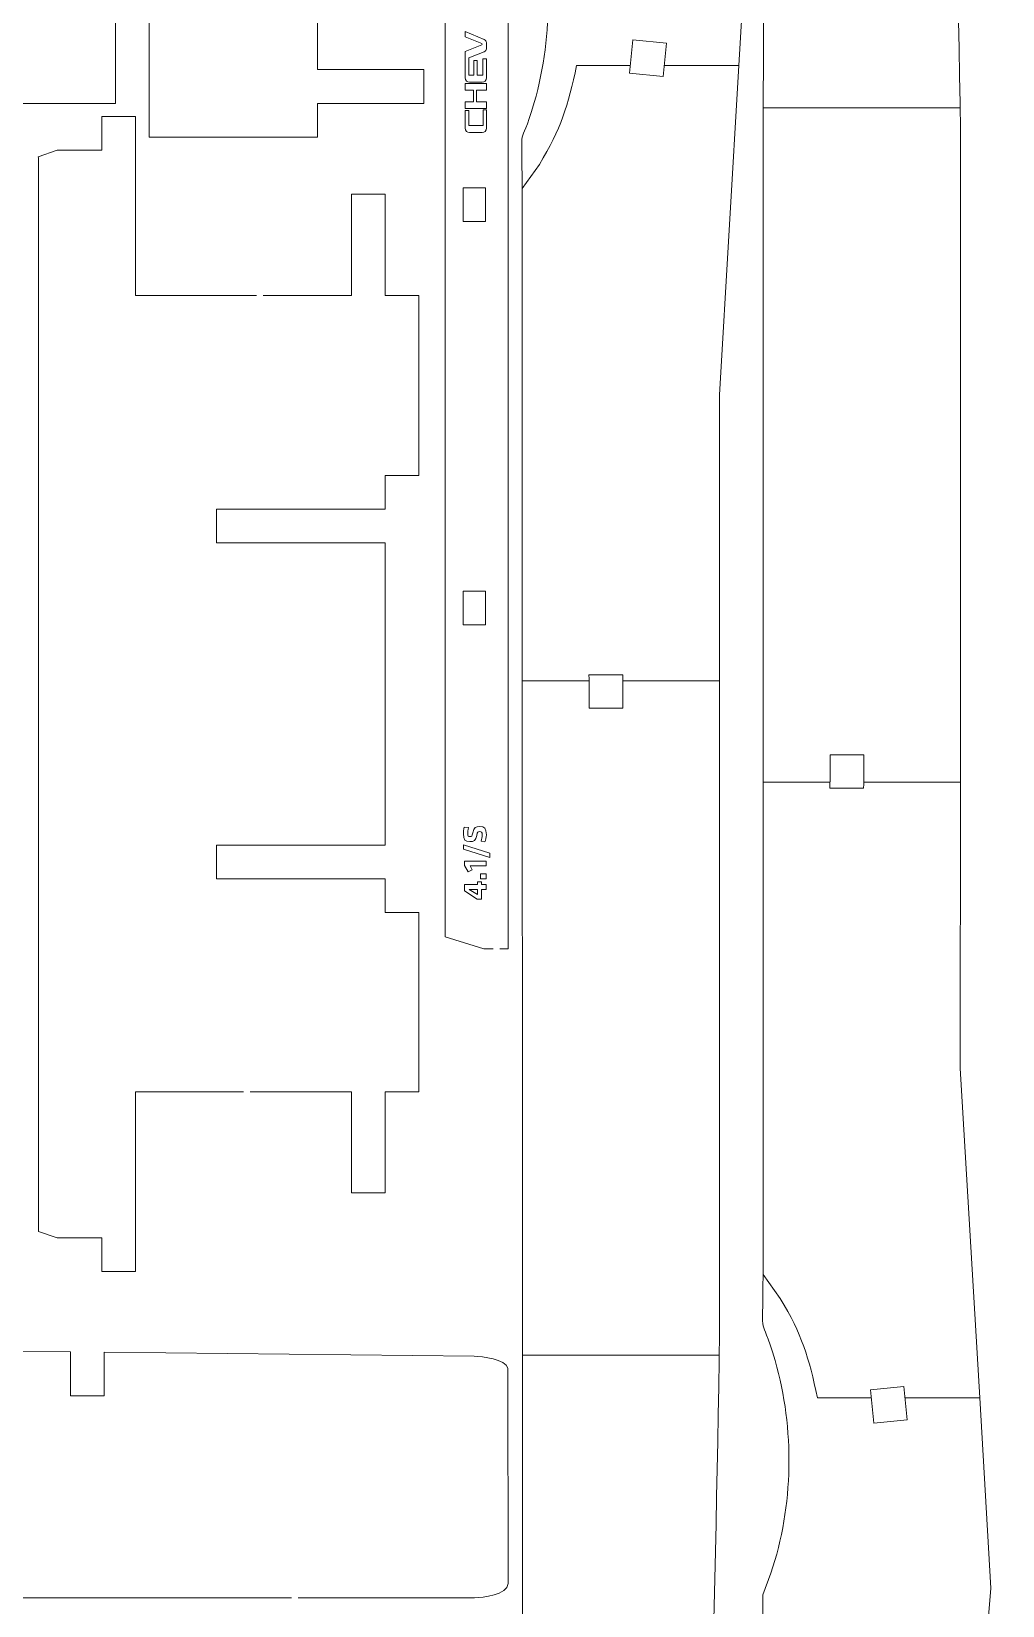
# Model space of a CAD drawing. Header units: centimetres. Extents: x -33.3 to 33.3, y -15.3 to 15.3.
# Drawn here: x 3.66 to 11.01, y -3.05 to 8.86 of the extents above; entities that cross this region are included whole.
import ezdxf

# ---------------------------------------------------------------- set-up
doc = ezdxf.new("R2010")
doc.units = ezdxf.units.CM
doc.header["$MEASUREMENT"] = 0
doc.layers.add('Layer 1', color=7, linetype='Continuous')

msp = doc.modelspace()

# ---------------------------------------------------------------- linework, layer by layer
at = {"layer": 'Layer 1', "color": 250, "lineweight": 20}
msp.add_open_spline([(-11.10211, -15.35), (-11.10211, -15.35), (11.0979, -15.35), (11.0979, -15.35), (11.0979, -15.35), (11.0979, -15.35), (11.0979, 15.35), (11.0979, 15.35), (11.0979, 15.35), (11.0979, 15.35), (-11.10211, 15.35), (-11.10211, 15.35), (-11.10211, 15.35), (-11.10211, 15.35), (-11.10211, -15.35), (-11.10211, -15.35), (-11.10211, -15.35), (-11.10211, -15.35), (-11.10211, -15.35), (-11.10211, -15.35)], degree=3, knots=[0, 0, 0, 0, 0.16666667, 0.16666667, 0.16666667, 0.16666667, 0.33333333, 0.33333333, 0.33333333, 0.33333333, 0.5, 0.5, 0.5, 0.5, 0.66666667, 0.66666667, 0.66666667, 0.66666667, 1, 1, 1, 1], dxfattribs=at)
at = {"layer": 'Layer 1', "lineweight": 9}
for points, knots in [([(8.08741, 14.57126), (8.26061, 14.57126), (8.41988, 14.57126), (8.41988, 14.57126), (8.41988, 14.57126), (8.41988, 14.57126), (8.41988, 14.91395), (8.41988, 14.91395), (8.41988, 14.91395), (8.41988, 14.91395), (8.45491, 14.91395), (8.45491, 14.91395), (8.45491, 14.91395), (8.45491, 14.91395), (8.70732, 14.81442), (8.70732, 14.81442), (8.70732, 14.81442), (8.70732, 14.81442), (9.10001, 10.0436), (9.10001, 10.0436), (9.10001, 10.0436), (9.10001, 10.0436), (9.01618, 8.60282), (9.01618, 8.60282), (9.01618, 8.60282), (9.01618, 8.60282), (8.86844, 6.11025), (8.86844, 6.11025), (8.86844, 6.11025), (8.86844, 6.11025), (8.87005, 3.94449), (8.87005, 3.94449), (8.87005, 3.94449), (8.87005, 3.94449), (8.87007, -0.98483), (8.87007, -0.98483), (8.87007, -0.98483), (8.83678, -3.19233), (8.76305, -5.41102), (8.70965, -7.62012), (8.70965, -7.62012), (8.70965, -7.62012), (8.53637, -7.79006), (8.53637, -7.79006), (8.53637, -7.79006), (8.53637, -7.79006), (8.53637, -7.29039), (8.53637, -7.29039), (8.53637, -7.29039), (8.53637, -7.29039), (8.3303, -7.29039), (8.104, -7.29039)], [0, 0, 0, 0, 0.07142857, 0.07142857, 0.07142857, 0.07142857, 0.14285714, 0.14285714, 0.14285714, 0.14285714, 0.21428571, 0.21428571, 0.21428571, 0.21428571, 0.28571429, 0.28571429, 0.28571429, 0.28571429, 0.35714286, 0.35714286, 0.35714286, 0.35714286, 0.42857143, 0.42857143, 0.42857143, 0.42857143, 0.5, 0.5, 0.5, 0.5, 0.57142857, 0.57142857, 0.57142857, 0.57142857, 0.64285714, 0.64285714, 0.64285714, 0.64285714, 0.71428571, 0.71428571, 0.71428571, 0.71428571, 0.78571429, 0.78571429, 0.78571429, 0.78571429, 0.85714286, 0.85714286, 0.85714286, 0.85714286, 1, 1, 1, 1]), ([(9.84402, 14.41429), (9.59315, 14.41429), (9.34475, 14.41429), (9.34475, 14.41429), (9.34475, 14.41429), (9.34475, 14.41429), (9.34475, 14.91396), (9.34475, 14.91396), (9.34475, 14.91396), (9.34475, 14.91396), (9.20197, 14.91396), (9.20197, 14.91396), (9.20197, 14.91396), (9.20197, 14.91396), (9.20197, 12.8867), (9.20197, 12.8867), (9.20197, 12.8867), (9.21096, 12.86002), (9.59433, 12.47725), (9.67333, 11.81103), (9.67333, 11.81103), (9.70992, 11.50245), (9.66987, 11.16462), (9.56215, 10.87313), (9.56215, 10.87313), (9.516, 10.74823), (9.42, 10.56021), (9.34593, 10.44957), (9.34593, 10.44957), (9.34593, 10.44957), (9.20197, 10.25982), (9.20197, 10.25982), (9.20197, 10.25982), (9.19883, 6.65819), (9.20019, 3.0563), (9.1985, -0.54617), (9.1985, -0.54617), (9.19595, -1.11787), (9.173, -0.79431), (9.28971, -1.19825), (9.28971, -1.19825), (9.43871, -1.7139), (9.43052, -2.29864), (9.25734, -2.80695), (9.25734, -2.80695), (9.25734, -2.80695), (9.19679, -2.97033), (9.19679, -2.97033), (9.19679, -2.97033), (9.19679, -2.97033), (9.19679, -7.76151), (9.19679, -7.76151), (9.19679, -7.76151), (9.19679, -7.76151), (9.47694, -7.76151), (9.47694, -7.76151), (9.47694, -7.76151), (9.47694, -7.76151), (9.47694, -7.44735), (9.47694, -7.44735), (9.47694, -7.44735), (9.47694, -7.44735), (9.65796, -7.44735), (9.84389, -7.44735)], [0, 0, 0, 0, 0.05882353, 0.05882353, 0.05882353, 0.05882353, 0.11764706, 0.11764706, 0.11764706, 0.11764706, 0.17647059, 0.17647059, 0.17647059, 0.17647059, 0.23529412, 0.23529412, 0.23529412, 0.23529412, 0.29411765, 0.29411765, 0.29411765, 0.29411765, 0.35294118, 0.35294118, 0.35294118, 0.35294118, 0.41176471, 0.41176471, 0.41176471, 0.41176471, 0.47058824, 0.47058824, 0.47058824, 0.47058824, 0.52941176, 0.52941176, 0.52941176, 0.52941176, 0.58823529, 0.58823529, 0.58823529, 0.58823529, 0.64705882, 0.64705882, 0.64705882, 0.64705882, 0.70588235, 0.70588235, 0.70588235, 0.70588235, 0.76470588, 0.76470588, 0.76470588, 0.76470588, 0.82352941, 0.82352941, 0.82352941, 0.82352941, 0.88235294, 0.88235294, 0.88235294, 0.88235294, 1, 1, 1, 1]), ([(9.89388, -7.44735), (10.07298, -7.44735), (10.2419, -7.44735), (10.2419, -7.44735), (10.2419, -7.44735), (10.2419, -7.44735), (10.2419, -7.79004), (10.2419, -7.79004), (10.2419, -7.79004), (10.2419, -7.79004), (10.27691, -7.79004), (10.27691, -7.79004), (10.27691, -7.79004), (10.27691, -7.79004), (10.52933, -7.69051), (10.52933, -7.69051), (10.52933, -7.69051), (10.52933, -7.69051), (10.92202, -2.91969), (10.92202, -2.91969), (10.92202, -2.91969), (10.92202, -2.91969), (10.83819, -1.47893), (10.83819, -1.47893), (10.83819, -1.47893), (10.83819, -1.47893), (10.69044, 1.01365), (10.69044, 1.01365), (10.69044, 1.01365), (10.69044, 1.01365), (10.69207, 3.17943), (10.69207, 3.17943), (10.69207, 3.17943), (10.69207, 3.17943), (10.69208, 8.10874), (10.69208, 8.10874), (10.69208, 8.10874), (10.6588, 10.31622), (10.58505, 12.53493), (10.53166, 14.74402), (10.53166, 14.74402), (10.53166, 14.74402), (10.35836, 14.91396), (10.35836, 14.91396), (10.35836, 14.91396), (10.35836, 14.91396), (10.35836, 14.41429), (10.35836, 14.41429), (10.35836, 14.41429), (10.35836, 14.41429), (10.13251, 14.41429), (9.89402, 14.41429)], [0, 0, 0, 0, 0.07142857, 0.07142857, 0.07142857, 0.07142857, 0.14285714, 0.14285714, 0.14285714, 0.14285714, 0.21428571, 0.21428571, 0.21428571, 0.21428571, 0.28571429, 0.28571429, 0.28571429, 0.28571429, 0.35714286, 0.35714286, 0.35714286, 0.35714286, 0.42857143, 0.42857143, 0.42857143, 0.42857143, 0.5, 0.5, 0.5, 0.5, 0.57142857, 0.57142857, 0.57142857, 0.57142857, 0.64285714, 0.64285714, 0.64285714, 0.64285714, 0.71428571, 0.71428571, 0.71428571, 0.71428571, 0.78571429, 0.78571429, 0.78571429, 0.78571429, 0.85714286, 0.85714286, 0.85714286, 0.85714286, 1, 1, 1, 1]), ([(8.054, -7.29039), (7.79271, -7.29039), (7.52274, -7.29039), (7.52274, -7.29039), (7.52274, -7.29039), (7.52274, -7.29039), (7.52274, -7.79006), (7.52274, -7.79006), (7.52274, -7.79006), (7.52274, -7.79006), (7.37997, -7.79006), (7.37997, -7.79006), (7.37997, -7.79006), (7.37997, -7.79006), (7.37997, -5.76279), (7.37997, -5.76279), (7.37997, -5.76279), (7.38895, -5.73612), (7.77232, -5.35335), (7.85132, -4.68713), (7.85132, -4.68713), (7.88791, -4.37855), (7.84787, -4.04071), (7.74014, -3.74923), (7.74014, -3.74923), (7.69399, -3.62434), (7.59799, -3.43631), (7.52392, -3.32567), (7.52392, -3.32567), (7.52392, -3.32567), (7.37997, -3.13592), (7.37997, -3.13592), (7.37997, -3.13592), (7.37683, 0.46571), (7.37819, 4.06762), (7.37649, 7.67008), (7.37649, 7.67008), (7.37395, 8.24177), (7.35099, 7.91821), (7.46771, 8.32215), (7.46771, 8.32215), (7.6167, 8.8378), (7.60851, 9.42255), (7.43533, 9.93085), (7.43533, 9.93085), (7.43533, 9.93085), (7.37478, 10.09423), (7.37478, 10.09423), (7.37478, 10.09423), (7.37478, 10.09423), (7.37478, 14.8854), (7.37478, 14.8854), (7.37478, 14.8854), (7.37478, 14.8854), (7.65493, 14.8854), (7.65493, 14.8854), (7.65493, 14.8854), (7.65493, 14.8854), (7.65493, 14.57126), (7.65493, 14.57126), (7.65493, 14.57126), (7.65493, 14.57126), (7.84617, 14.57126), (8.03741, 14.57126)], [0, 0, 0, 0, 0.05882353, 0.05882353, 0.05882353, 0.05882353, 0.11764706, 0.11764706, 0.11764706, 0.11764706, 0.17647059, 0.17647059, 0.17647059, 0.17647059, 0.23529412, 0.23529412, 0.23529412, 0.23529412, 0.29411765, 0.29411765, 0.29411765, 0.29411765, 0.35294118, 0.35294118, 0.35294118, 0.35294118, 0.41176471, 0.41176471, 0.41176471, 0.41176471, 0.47058824, 0.47058824, 0.47058824, 0.47058824, 0.52941176, 0.52941176, 0.52941176, 0.52941176, 0.58823529, 0.58823529, 0.58823529, 0.58823529, 0.64705882, 0.64705882, 0.64705882, 0.64705882, 0.70588235, 0.70588235, 0.70588235, 0.70588235, 0.76470588, 0.76470588, 0.76470588, 0.76470588, 0.82352941, 0.82352941, 0.82352941, 0.82352941, 0.88235294, 0.88235294, 0.88235294, 0.88235294, 1, 1, 1, 1]), ([(-0.58647, 10.20229), (-0.30149, 10.20229), (-0.02689, 10.20229), (-0.02689, 10.20229), (-0.02689, 10.20229), (-0.02689, 10.20229), (-0.02689, 8.57024), (-0.02689, 8.57024), (-0.02689, 8.57024), (-0.02689, 8.57024), (-0.83757, 8.57024), (-0.83757, 8.57024), (-0.83757, 8.57024), (-0.83757, 8.57024), (-0.83757, 8.31528), (-0.83757, 8.31528), (-0.83757, 8.31528), (-0.83757, 8.31528), (-0.02689, 8.31528), (-0.02689, 8.31528), (-0.02689, 8.31528), (-0.02689, 8.31528), (-0.02689, 8.06031), (-0.02689, 8.06031), (-0.02689, 8.06031), (-0.02689, 8.06031), (1.24792, 8.06031), (1.24792, 8.06031), (1.24792, 8.06031), (1.24792, 8.06031), (1.24792, 9.59009), (1.24792, 9.59009), (1.24792, 9.59009), (1.24792, 9.59009), (1.50289, 9.59009), (1.50289, 9.59009), (1.50289, 9.59009), (1.50289, 9.59009), (1.50289, 8.31528), (1.50289, 8.31528), (1.50289, 8.31528), (1.50289, 8.31528), (4.29914, 8.31528), (4.29914, 8.31528), (4.29914, 8.31528), (4.29914, 8.31528), (4.29914, 9.59009), (4.29914, 9.59009), (4.29914, 9.59009), (4.29914, 9.59009), (4.55411, 9.59009), (4.55411, 9.59009), (4.55411, 9.59009), (4.55411, 9.59009), (4.55411, 8.06031), (4.55411, 8.06031), (4.55411, 8.06031), (4.55411, 8.06031), (5.82891, 8.06031), (5.82891, 8.06031), (5.82891, 8.06031), (5.82891, 8.06031), (5.82891, 8.31528), (5.82891, 8.31528), (5.82891, 8.31528), (5.82891, 8.31528), (6.63285, 8.31528), (6.63285, 8.31528), (6.63285, 8.31528), (6.63285, 8.31528), (6.63285, 8.57024), (6.63285, 8.57024), (6.63285, 8.57024), (6.63285, 8.57024), (5.82891, 8.57024), (5.82891, 8.57024), (5.82891, 8.57024), (5.82891, 8.57024), (5.82891, 10.20229), (5.82891, 10.20229), (5.82891, 10.20229), (5.82891, 10.20229), (6.0166, 10.20229), (6.24267, 10.20229)], [0, 0, 0, 0, 0.04545455, 0.04545455, 0.04545455, 0.04545455, 0.09090909, 0.09090909, 0.09090909, 0.09090909, 0.13636364, 0.13636364, 0.13636364, 0.13636364, 0.18181818, 0.18181818, 0.18181818, 0.18181818, 0.22727273, 0.22727273, 0.22727273, 0.22727273, 0.27272727, 0.27272727, 0.27272727, 0.27272727, 0.31818182, 0.31818182, 0.31818182, 0.31818182, 0.36363636, 0.36363636, 0.36363636, 0.36363636, 0.40909091, 0.40909091, 0.40909091, 0.40909091, 0.45454545, 0.45454545, 0.45454545, 0.45454545, 0.5, 0.5, 0.5, 0.5, 0.54545455, 0.54545455, 0.54545455, 0.54545455, 0.59090909, 0.59090909, 0.59090909, 0.59090909, 0.63636364, 0.63636364, 0.63636364, 0.63636364, 0.68181818, 0.68181818, 0.68181818, 0.68181818, 0.72727273, 0.72727273, 0.72727273, 0.72727273, 0.77272727, 0.77272727, 0.77272727, 0.77272727, 0.81818182, 0.81818182, 0.81818182, 0.81818182, 0.86363636, 0.86363636, 0.86363636, 0.86363636, 0.90909091, 0.90909091, 0.90909091, 0.90909091, 1, 1, 1, 1]), ([(7.15379, 10.1107), (7.11775, 10.1107), (7.08731, 10.1107), (7.08731, 10.1107), (7.08731, 10.1107), (7.08731, 10.1107), (6.79514, 10.02571), (6.79514, 10.02571), (6.79514, 10.02571), (6.79514, 10.02571), (6.79514, 2.00921), (6.79514, 2.00921), (6.79514, 2.00921), (6.79514, 2.00921), (7.08731, 1.91748), (7.08731, 1.91748), (7.08731, 1.91748), (7.08731, 1.91748), (7.11956, 1.91755), (7.15695, 1.91763)], [0, 0, 0, 0, 0.16666667, 0.16666667, 0.16666667, 0.16666667, 0.33333333, 0.33333333, 0.33333333, 0.33333333, 0.5, 0.5, 0.5, 0.5, 0.66666667, 0.66666667, 0.66666667, 0.66666667, 1, 1, 1, 1]), ([(7.20695, 1.91774), (7.24159, 1.91781), (7.27026, 1.91788), (7.27026, 1.91788), (7.27026, 1.91788), (7.27026, 1.91788), (7.27026, 10.1107), (7.27026, 10.1107), (7.27026, 10.1107), (7.27026, 10.1107), (7.23983, 10.1107), (7.20379, 10.1107)], [0, 0, 0, 0, 0.25, 0.25, 0.25, 0.25, 0.5, 0.5, 0.5, 0.5, 1, 1, 1, 1]), ([(8.44261, 8.5173), (8.44261, 8.5173), (8.18899, 8.54351), (8.18899, 8.54351), (8.18899, 8.54351), (8.18899, 8.54351), (8.21352, 8.7965), (8.21352, 8.7965), (8.21352, 8.7965), (8.21352, 8.7965), (8.46716, 8.77027), (8.46716, 8.77027), (8.46716, 8.77027), (8.46716, 8.77027), (8.44261, 8.5173), (8.44261, 8.5173)], [0, 0, 0, 0, 0.2, 0.2, 0.2, 0.2, 0.4, 0.4, 0.4, 0.4, 0.6, 0.6, 0.6, 0.6, 1, 1, 1, 1]), ([(5.36782, 6.86209), (4.92961, 6.86209), (4.45272, 6.86209), (4.45272, 6.86209), (4.45272, 6.86209), (4.45272, 6.86209), (4.45272, 8.21514), (4.45272, 8.21514), (4.45272, 8.21514), (4.45272, 8.21514), (4.19776, 8.21514), (4.19776, 8.21514), (4.19776, 8.21514), (4.19776, 8.21514), (4.19776, 7.96018), (4.19776, 7.96018), (4.19776, 7.96018), (4.19776, 7.96018), (3.85944, 7.96018), (3.85944, 7.96018), (3.85944, 7.96018), (3.85944, 7.96018), (3.71589, 7.91132), (3.71589, 7.91132), (3.71589, 7.91132), (3.71589, 7.91132), (3.71669, 7.90255), (3.71669, 7.90255), (3.71669, 7.90255), (3.71669, 7.90255), (3.71669, -0.22014), (3.71669, -0.22014), (3.71669, -0.22014), (3.71669, -0.22014), (3.85808, -0.26838), (3.85808, -0.26838), (3.85808, -0.26838), (3.85808, -0.26838), (4.19776, -0.26838), (4.19776, -0.26838), (4.19776, -0.26838), (4.19776, -0.26838), (4.19776, -0.52334), (4.19776, -0.52334), (4.19776, -0.52334), (4.19776, -0.52334), (4.45272, -0.52334), (4.45272, -0.52334), (4.45272, -0.52334), (4.45272, -0.52334), (4.45272, 0.83645), (4.45272, 0.83645), (4.45272, 0.83645), (4.45272, 0.83645), (4.86074, 0.83645), (5.26876, 0.83645)], [0, 0, 0, 0, 0.06666667, 0.06666667, 0.06666667, 0.06666667, 0.13333333, 0.13333333, 0.13333333, 0.13333333, 0.2, 0.2, 0.2, 0.2, 0.26666667, 0.26666667, 0.26666667, 0.26666667, 0.33333333, 0.33333333, 0.33333333, 0.33333333, 0.4, 0.4, 0.4, 0.4, 0.46666667, 0.46666667, 0.46666667, 0.46666667, 0.53333333, 0.53333333, 0.53333333, 0.53333333, 0.6, 0.6, 0.6, 0.6, 0.66666667, 0.66666667, 0.66666667, 0.66666667, 0.73333333, 0.73333333, 0.73333333, 0.73333333, 0.8, 0.8, 0.8, 0.8, 0.86666667, 0.86666667, 0.86666667, 0.86666667, 1, 1, 1, 1]), ([(5.31876, 0.83645), (5.70945, 0.83645), (6.08479, 0.83645), (6.08479, 0.83645), (6.08479, 0.83645), (6.08479, 0.83645), (6.08479, 0.07157), (6.08479, 0.07157), (6.08479, 0.07157), (6.08479, 0.07157), (6.33975, 0.07157), (6.33975, 0.07157), (6.33975, 0.07157), (6.33975, 0.07157), (6.33975, 0.83645), (6.33975, 0.83645), (6.33975, 0.83645), (6.33975, 0.83645), (6.59471, 0.83645), (6.59471, 0.83645), (6.59471, 0.83645), (6.59471, 0.83645), (6.59471, 2.19281), (6.59471, 2.19281), (6.59471, 2.19281), (6.59471, 2.19281), (6.33975, 2.19281), (6.33975, 2.19281), (6.33975, 2.19281), (6.33975, 2.19281), (6.33975, 2.44777), (6.33975, 2.44777), (6.33975, 2.44777), (6.33975, 2.44777), (5.06495, 2.44777), (5.06495, 2.44777), (5.06495, 2.44777), (5.06495, 2.44777), (5.06495, 2.70274), (5.06495, 2.70274), (5.06495, 2.70274), (5.06495, 2.70274), (6.33975, 2.70274), (6.33975, 2.70274), (6.33975, 2.70274), (6.33975, 2.70274), (6.33975, 4.98906), (6.33975, 4.98906), (6.33975, 4.98906), (6.33975, 4.98906), (5.06495, 4.98906), (5.06495, 4.98906), (5.06495, 4.98906), (5.06495, 4.98906), (5.06495, 5.24402), (5.06495, 5.24402), (5.06495, 5.24402), (5.06495, 5.24402), (6.33975, 5.24402), (6.33975, 5.24402), (6.33975, 5.24402), (6.33975, 5.24402), (6.33975, 5.49899), (6.33975, 5.49899), (6.33975, 5.49899), (6.33975, 5.49899), (6.59471, 5.49899), (6.59471, 5.49899), (6.59471, 5.49899), (6.59471, 5.49899), (6.59471, 6.86209), (6.59471, 6.86209), (6.59471, 6.86209), (6.59471, 6.86209), (6.33975, 6.86209), (6.33975, 6.86209), (6.33975, 6.86209), (6.33975, 6.86209), (6.33975, 7.62697), (6.33975, 7.62697), (6.33975, 7.62697), (6.33975, 7.62697), (6.08479, 7.62697), (6.08479, 7.62697), (6.08479, 7.62697), (6.08479, 7.62697), (6.08479, 6.86209), (6.08479, 6.86209), (6.08479, 6.86209), (6.08479, 6.86209), (5.77054, 6.86209), (5.41782, 6.86209)], [0, 0, 0, 0, 0.04166667, 0.04166667, 0.04166667, 0.04166667, 0.08333333, 0.08333333, 0.08333333, 0.08333333, 0.125, 0.125, 0.125, 0.125, 0.16666667, 0.16666667, 0.16666667, 0.16666667, 0.20833333, 0.20833333, 0.20833333, 0.20833333, 0.25, 0.25, 0.25, 0.25, 0.29166667, 0.29166667, 0.29166667, 0.29166667, 0.33333333, 0.33333333, 0.33333333, 0.33333333, 0.375, 0.375, 0.375, 0.375, 0.41666667, 0.41666667, 0.41666667, 0.41666667, 0.45833333, 0.45833333, 0.45833333, 0.45833333, 0.5, 0.5, 0.5, 0.5, 0.54166667, 0.54166667, 0.54166667, 0.54166667, 0.58333333, 0.58333333, 0.58333333, 0.58333333, 0.625, 0.625, 0.625, 0.625, 0.66666667, 0.66666667, 0.66666667, 0.66666667, 0.70833333, 0.70833333, 0.70833333, 0.70833333, 0.75, 0.75, 0.75, 0.75, 0.79166667, 0.79166667, 0.79166667, 0.79166667, 0.83333333, 0.83333333, 0.83333333, 0.83333333, 0.875, 0.875, 0.875, 0.875, 0.91666667, 0.91666667, 0.91666667, 0.91666667, 1, 1, 1, 1]), ([(6.92914, 7.67542), (6.92914, 7.67542), (6.92914, 7.42045), (6.92914, 7.42045), (6.92914, 7.42045), (6.92914, 7.42045), (7.09912, 7.42045), (7.09912, 7.42045), (7.09912, 7.42045), (7.09912, 7.42045), (7.09912, 7.67542), (7.09912, 7.67542), (7.09912, 7.67542), (7.09912, 7.67542), (6.92914, 7.67542), (6.92914, 7.67542)], [0, 0, 0, 0, 0.2, 0.2, 0.2, 0.2, 0.4, 0.4, 0.4, 0.4, 0.6, 0.6, 0.6, 0.6, 1, 1, 1, 1]), ([(6.92914, 4.62421), (6.92914, 4.62421), (6.92914, 4.36923), (6.92914, 4.36923), (6.92914, 4.36923), (6.92914, 4.36923), (7.09912, 4.36923), (7.09912, 4.36923), (7.09912, 4.36923), (7.09912, 4.36923), (7.09912, 4.62421), (7.09912, 4.62421), (7.09912, 4.62421), (7.09912, 4.62421), (6.92914, 4.62421), (6.92914, 4.62421)], [0, 0, 0, 0, 0.2, 0.2, 0.2, 0.2, 0.4, 0.4, 0.4, 0.4, 0.6, 0.6, 0.6, 0.6, 1, 1, 1, 1]), ([(8.13865, 3.73758), (8.13865, 3.73758), (7.8837, 3.73758), (7.8837, 3.73758), (7.8837, 3.73758), (7.88301, 3.8223), (7.88508, 3.90799), (7.88201, 3.99157), (7.88201, 3.99157), (7.88201, 3.99157), (8.13698, 3.99157), (8.13698, 3.99157), (8.13698, 3.99157), (8.14005, 3.90798), (8.13797, 3.82229), (8.13865, 3.73758)], [0, 0, 0, 0, 0.2, 0.2, 0.2, 0.2, 0.4, 0.4, 0.4, 0.4, 0.6, 0.6, 0.6, 0.6, 1, 1, 1, 1]), ([(9.96065, 3.38634), (9.96065, 3.38634), (9.7057, 3.38634), (9.7057, 3.38634), (9.7057, 3.38634), (9.70502, 3.30161), (9.70709, 3.21592), (9.70402, 3.13235), (9.70402, 3.13235), (9.70402, 3.13235), (9.95899, 3.13235), (9.95899, 3.13235), (9.95899, 3.13235), (9.96206, 3.21593), (9.95998, 3.30162), (9.96065, 3.38634)], [0, 0, 0, 0, 0.2, 0.2, 0.2, 0.2, 0.4, 0.4, 0.4, 0.4, 0.6, 0.6, 0.6, 0.6, 1, 1, 1, 1]), ([(5.68208, -2.99225), (6.48081, -2.99225), (7.0153, -2.99225), (7.0153, -2.99225), (7.0153, -2.99225), (7.07975, -2.99078), (7.26349, -2.97303), (7.27026, -2.88478), (7.27026, -2.88478), (7.27026, -2.88478), (7.26731, -1.25575), (7.26731, -1.25575), (7.26731, -1.25575), (7.25115, -1.18763), (7.07301, -1.16619), (7.01428, -1.16449), (7.01428, -1.16449), (7.01428, -1.16449), (4.21413, -1.13423), (4.21413, -1.13423), (4.21413, -1.13423), (4.21413, -1.13423), (4.21413, -1.46505), (4.21413, -1.46505), (4.21413, -1.46505), (4.21413, -1.46505), (3.95916, -1.46505), (3.95916, -1.46505), (3.95916, -1.46505), (3.95916, -1.46505), (3.95916, -1.13289), (3.95916, -1.13289), (3.95916, -1.13289), (3.95916, -1.13289), (2.83784, -1.13038), (2.83784, -1.13038), (2.83784, -1.13038), (2.83784, -1.13038), (1.67284, -1.13303), (1.67284, -1.13303), (1.67284, -1.13303), (1.67284, -1.13303), (1.67284, -1.46505), (1.67284, -1.46505), (1.67284, -1.46505), (1.67284, -1.46505), (1.41788, -1.46505), (1.41788, -1.46505), (1.41788, -1.46505), (1.41788, -1.46505), (1.41788, -1.13445), (1.41788, -1.13445), (1.41788, -1.13445), (1.41788, -1.13445), (-1.34831, -1.16452), (-1.34831, -1.16452), (-1.34831, -1.16452), (-1.41295, -1.1665), (-1.5961, -1.18489), (-1.60287, -1.2732), (-1.60287, -1.2732), (-1.60287, -1.2732), (-1.5994, -2.90238), (-1.5994, -2.90238), (-1.5994, -2.90238), (-1.58274, -2.96996), (-1.40807, -2.99117), (-1.34804, -2.99225), (-1.34804, -2.99225), (-1.34804, -2.99225), (-0.55118, -2.99225), (0.5506, -2.99225)], [0, 0, 0, 0, 0.05263158, 0.05263158, 0.05263158, 0.05263158, 0.10526316, 0.10526316, 0.10526316, 0.10526316, 0.15789474, 0.15789474, 0.15789474, 0.15789474, 0.21052632, 0.21052632, 0.21052632, 0.21052632, 0.26315789, 0.26315789, 0.26315789, 0.26315789, 0.31578947, 0.31578947, 0.31578947, 0.31578947, 0.36842105, 0.36842105, 0.36842105, 0.36842105, 0.42105263, 0.42105263, 0.42105263, 0.42105263, 0.47368421, 0.47368421, 0.47368421, 0.47368421, 0.52631579, 0.52631579, 0.52631579, 0.52631579, 0.57894737, 0.57894737, 0.57894737, 0.57894737, 0.63157895, 0.63157895, 0.63157895, 0.63157895, 0.68421053, 0.68421053, 0.68421053, 0.68421053, 0.73684211, 0.73684211, 0.73684211, 0.73684211, 0.78947368, 0.78947368, 0.78947368, 0.78947368, 0.84210526, 0.84210526, 0.84210526, 0.84210526, 0.89473684, 0.89473684, 0.89473684, 0.89473684, 1, 1, 1, 1]), ([(10.26461, -1.3934), (10.26461, -1.3934), (10.011, -1.4196), (10.011, -1.4196), (10.011, -1.4196), (10.011, -1.4196), (10.03553, -1.6726), (10.03553, -1.6726), (10.03553, -1.6726), (10.03553, -1.6726), (10.28917, -1.64637), (10.28917, -1.64637), (10.28917, -1.64637), (10.28917, -1.64637), (10.26461, -1.3934), (10.26461, -1.3934)], [0, 0, 0, 0, 0.2, 0.2, 0.2, 0.2, 0.4, 0.4, 0.4, 0.4, 0.6, 0.6, 0.6, 0.6, 1, 1, 1, 1])]:
    msp.add_open_spline(points, degree=3, knots=knots, dxfattribs=at)
at = {"layer": 'Layer 1', "color": 140, "lineweight": 9}
for points, knots in [([(6.94612, 8.66015), (6.94612, 8.66015), (6.94612, 8.64893), (6.94612, 8.64893), (6.94612, 8.64893), (6.94612, 8.64893), (6.94612, 8.50759), (6.94612, 8.50759), (6.94612, 8.50759), (6.94612, 8.48941), (6.96098, 8.47454), (6.97916, 8.47454), (6.97916, 8.47454), (6.97916, 8.47454), (7.07306, 8.47454), (7.07306, 8.47454), (7.07306, 8.47454), (7.09124, 8.47454), (7.10611, 8.48941), (7.10611, 8.50759), (7.10611, 8.50759), (7.10611, 8.50759), (7.10611, 8.65215), (7.10611, 8.65215), (7.10611, 8.65215), (7.10611, 8.65215), (7.07889, 8.65215), (7.07889, 8.65215), (7.07889, 8.65215), (7.07889, 8.65215), (7.07889, 8.52843), (7.07889, 8.52843), (7.07889, 8.52843), (7.07889, 8.52843), (7.03623, 8.52843), (7.03623, 8.52843), (7.03623, 8.52843), (7.03623, 8.52843), (7.03623, 8.64034), (7.03623, 8.64034), (7.03623, 8.64034), (7.03623, 8.64034), (7.01069, 8.64034), (7.01069, 8.64034), (7.01069, 8.64034), (7.01069, 8.64034), (7.01069, 8.52843), (7.01069, 8.52843), (7.01069, 8.52843), (7.01069, 8.52843), (6.97338, 8.52843), (6.97338, 8.52843), (6.97338, 8.52843), (6.97338, 8.52843), (6.97338, 8.65962), (6.97338, 8.65962), (6.97338, 8.65962), (6.97338, 8.65962), (7.08959, 8.70521), (7.08959, 8.70521), (7.08959, 8.70521), (7.09867, 8.70877), (7.10611, 8.71913), (7.10611, 8.72822), (7.10611, 8.72822), (7.10611, 8.72822), (7.10611, 8.77457), (7.10611, 8.77457), (7.10611, 8.77457), (7.10611, 8.78365), (7.09867, 8.79424), (7.08959, 8.79808), (7.08959, 8.79808), (7.08959, 8.79808), (6.94612, 8.85873), (6.94612, 8.85873), (6.94612, 8.85873), (6.94612, 8.85873), (6.94612, 8.81938), (6.94612, 8.81938), (6.94612, 8.81938), (6.94612, 8.81938), (7.07203, 8.7681), (7.07203, 8.7681), (7.07203, 8.7681), (7.07571, 8.76606), (7.0755, 8.75933), (7.07229, 8.75747), (7.07229, 8.75747), (7.07229, 8.75747), (6.94612, 8.70798), (6.94612, 8.70798), (6.94612, 8.70798), (6.94612, 8.70798), (6.94612, 8.66015), (6.94612, 8.66015)], [0, 0, 0, 0, 0.04, 0.04, 0.04, 0.04, 0.08, 0.08, 0.08, 0.08, 0.12, 0.12, 0.12, 0.12, 0.16, 0.16, 0.16, 0.16, 0.2, 0.2, 0.2, 0.2, 0.24, 0.24, 0.24, 0.24, 0.28, 0.28, 0.28, 0.28, 0.32, 0.32, 0.32, 0.32, 0.36, 0.36, 0.36, 0.36, 0.4, 0.4, 0.4, 0.4, 0.44, 0.44, 0.44, 0.44, 0.48, 0.48, 0.48, 0.48, 0.52, 0.52, 0.52, 0.52, 0.56, 0.56, 0.56, 0.56, 0.6, 0.6, 0.6, 0.6, 0.64, 0.64, 0.64, 0.64, 0.68, 0.68, 0.68, 0.68, 0.72, 0.72, 0.72, 0.72, 0.76, 0.76, 0.76, 0.76, 0.8, 0.8, 0.8, 0.8, 0.84, 0.84, 0.84, 0.84, 0.88, 0.88, 0.88, 0.88, 0.92, 0.92, 0.92, 0.92, 1, 1, 1, 1]), ([(8.19511, 8.60276), (8.19511, 8.60276), (7.78852, 8.6026), (7.78852, 8.6026), (7.78852, 8.6026), (7.72281, 8.29873), (7.67052, 8.12125), (7.50714, 7.85326), (7.50714, 7.85326), (7.50714, 7.85326), (7.37649, 7.67008), (7.37649, 7.67008)], [0, 0, 0, 0, 0.25, 0.25, 0.25, 0.25, 0.5, 0.5, 0.5, 0.5, 1, 1, 1, 1]), ([(6.94612, 8.46463), (6.94612, 8.46463), (6.94612, 8.4138), (6.94612, 8.4138), (6.94612, 8.4138), (6.94612, 8.4138), (7.00909, 8.4138), (7.00909, 8.4138), (7.00909, 8.4138), (7.00909, 8.4138), (7.00909, 8.32612), (7.00909, 8.32612), (7.00909, 8.32612), (7.00909, 8.32612), (6.94612, 8.32612), (6.94612, 8.32612), (6.94612, 8.32612), (6.94612, 8.32612), (6.94612, 8.27529), (6.94612, 8.27529), (6.94612, 8.27529), (6.94612, 8.27529), (7.10611, 8.27529), (7.10611, 8.27529), (7.10611, 8.27529), (7.10611, 8.27529), (7.10611, 8.32612), (7.10611, 8.32612), (7.10611, 8.32612), (7.10611, 8.32612), (7.03134, 8.32612), (7.03134, 8.32612), (7.03134, 8.32612), (7.03134, 8.32612), (7.03134, 8.4138), (7.03134, 8.4138), (7.03134, 8.4138), (7.03134, 8.4138), (7.10611, 8.4138), (7.10611, 8.4138), (7.10611, 8.4138), (7.10611, 8.4138), (7.10611, 8.46463), (7.10611, 8.46463), (7.10611, 8.46463), (7.10611, 8.46463), (6.94612, 8.46463), (6.94612, 8.46463)], [0, 0, 0, 0, 0.07692308, 0.07692308, 0.07692308, 0.07692308, 0.15384615, 0.15384615, 0.15384615, 0.15384615, 0.23076923, 0.23076923, 0.23076923, 0.23076923, 0.30769231, 0.30769231, 0.30769231, 0.30769231, 0.38461538, 0.38461538, 0.38461538, 0.38461538, 0.46153846, 0.46153846, 0.46153846, 0.46153846, 0.53846154, 0.53846154, 0.53846154, 0.53846154, 0.61538462, 0.61538462, 0.61538462, 0.61538462, 0.69230769, 0.69230769, 0.69230769, 0.69230769, 0.76923077, 0.76923077, 0.76923077, 0.76923077, 0.84615385, 0.84615385, 0.84615385, 0.84615385, 1, 1, 1, 1]), ([(6.94612, 8.26124), (6.94612, 8.26124), (6.94612, 8.12668), (6.94612, 8.12668), (6.94612, 8.12668), (6.94612, 8.1085), (6.96098, 8.09363), (6.97916, 8.09363), (6.97916, 8.09363), (6.97916, 8.09363), (7.07306, 8.09363), (7.07306, 8.09363), (7.07306, 8.09363), (7.09124, 8.09363), (7.10611, 8.1085), (7.10611, 8.12668), (7.10611, 8.12668), (7.10611, 8.12668), (7.10611, 8.26538), (7.10611, 8.26538), (7.10611, 8.26538), (7.10611, 8.26538), (7.08097, 8.26538), (7.08097, 8.26538), (7.08097, 8.26538), (7.08097, 8.26538), (7.08097, 8.14772), (7.08097, 8.14772), (7.08097, 8.14772), (7.08097, 8.14772), (6.97202, 8.14772), (6.97202, 8.14772), (6.97202, 8.14772), (6.97202, 8.14772), (6.97202, 8.26124), (6.97202, 8.26124), (6.97202, 8.26124), (6.97202, 8.26124), (6.94612, 8.26124), (6.94612, 8.26124)], [0, 0, 0, 0, 0.09090909, 0.09090909, 0.09090909, 0.09090909, 0.18181818, 0.18181818, 0.18181818, 0.18181818, 0.27272727, 0.27272727, 0.27272727, 0.27272727, 0.36363636, 0.36363636, 0.36363636, 0.36363636, 0.45454545, 0.45454545, 0.45454545, 0.45454545, 0.54545455, 0.54545455, 0.54545455, 0.54545455, 0.63636364, 0.63636364, 0.63636364, 0.63636364, 0.72727273, 0.72727273, 0.72727273, 0.72727273, 0.81818182, 0.81818182, 0.81818182, 0.81818182, 1, 1, 1, 1]), ([(7.05603, 2.84222), (7.02299, 2.84222), (7.01416, 2.83995), (7.00332, 2.79455), (7.00332, 2.79455), (6.99701, 2.76807), (6.99676, 2.76732), (6.98062, 2.76732), (6.98062, 2.76732), (6.96826, 2.76732), (6.96524, 2.7711), (6.96524, 2.788), (6.96524, 2.788), (6.96524, 2.80313), (6.96675, 2.81549), (6.97003, 2.83465), (6.97003, 2.83465), (6.97003, 2.83465), (6.93825, 2.83844), (6.93825, 2.83844), (6.93825, 2.83844), (6.93422, 2.81977), (6.9327, 2.80212), (6.9327, 2.78749), (6.9327, 2.78749), (6.9327, 2.74134), (6.94607, 2.72949), (6.97961, 2.72949), (6.97961, 2.72949), (7.01593, 2.72949), (7.024, 2.73554), (7.03283, 2.77614), (7.03283, 2.77614), (7.03888, 2.80363), (7.04064, 2.80439), (7.05578, 2.80439), (7.05578, 2.80439), (7.0699, 2.80439), (7.07368, 2.80061), (7.07368, 2.78119), (7.07368, 2.78119), (7.07368, 2.76378), (7.0704, 2.74815), (7.06561, 2.73276), (7.06561, 2.73276), (7.06561, 2.73276), (7.09487, 2.72646), (7.09487, 2.72646), (7.09487, 2.72646), (7.10142, 2.74083), (7.10571, 2.76126), (7.10571, 2.78068), (7.10571, 2.78068), (7.10571, 2.83137), (7.08932, 2.84222), (7.05603, 2.84222)], [0, 0, 0, 0, 0.06666667, 0.06666667, 0.06666667, 0.06666667, 0.13333333, 0.13333333, 0.13333333, 0.13333333, 0.2, 0.2, 0.2, 0.2, 0.26666667, 0.26666667, 0.26666667, 0.26666667, 0.33333333, 0.33333333, 0.33333333, 0.33333333, 0.4, 0.4, 0.4, 0.4, 0.46666667, 0.46666667, 0.46666667, 0.46666667, 0.53333333, 0.53333333, 0.53333333, 0.53333333, 0.6, 0.6, 0.6, 0.6, 0.66666667, 0.66666667, 0.66666667, 0.66666667, 0.73333333, 0.73333333, 0.73333333, 0.73333333, 0.8, 0.8, 0.8, 0.8, 0.86666667, 0.86666667, 0.86666667, 0.86666667, 1, 1, 1, 1]), ([(6.9327, 2.70502), (6.9327, 2.70502), (6.9327, 2.67274), (6.9327, 2.67274), (6.9327, 2.67274), (6.9327, 2.67274), (7.1327, 2.60994), (7.1327, 2.60994), (7.1327, 2.60994), (7.1327, 2.60994), (7.1327, 2.64222), (7.1327, 2.64222), (7.1327, 2.64222), (7.1327, 2.64222), (6.9327, 2.70502), (6.9327, 2.70502)], [0, 0, 0, 0, 0.2, 0.2, 0.2, 0.2, 0.4, 0.4, 0.4, 0.4, 0.6, 0.6, 0.6, 0.6, 1, 1, 1, 1]), ([(7.10319, 2.58093), (7.10319, 2.58093), (6.94027, 2.58093), (6.94027, 2.58093), (6.94027, 2.58093), (6.94027, 2.58093), (6.94027, 2.54815), (6.94027, 2.54815), (6.94027, 2.54815), (6.94027, 2.54815), (6.96776, 2.50048), (6.96776, 2.50048), (6.96776, 2.50048), (6.96776, 2.50048), (6.99777, 2.51612), (6.99777, 2.51612), (6.99777, 2.51612), (6.99777, 2.51612), (6.98239, 2.54461), (6.98239, 2.54461), (6.98239, 2.54461), (6.98239, 2.54461), (7.10319, 2.54461), (7.10319, 2.54461), (7.10319, 2.54461), (7.10319, 2.54461), (7.10319, 2.58093), (7.10319, 2.58093)], [0, 0, 0, 0, 0.125, 0.125, 0.125, 0.125, 0.25, 0.25, 0.25, 0.25, 0.375, 0.375, 0.375, 0.375, 0.5, 0.5, 0.5, 0.5, 0.625, 0.625, 0.625, 0.625, 0.75, 0.75, 0.75, 0.75, 1, 1, 1, 1]), ([(7.06864, 2.42381), (7.06864, 2.42381), (7.03913, 2.42381), (7.03913, 2.42381), (7.03913, 2.42381), (7.03913, 2.42381), (7.03913, 2.40338), (7.03913, 2.40338), (7.03913, 2.40338), (7.03913, 2.40338), (6.94027, 2.40338), (6.94027, 2.40338), (6.94027, 2.40338), (6.94027, 2.40338), (6.94027, 2.35572), (6.94027, 2.35572), (6.94027, 2.35572), (6.94027, 2.35572), (7.03711, 2.29342), (7.03711, 2.29342), (7.03711, 2.29342), (7.03711, 2.29342), (7.06864, 2.29342), (7.06864, 2.29342), (7.06864, 2.29342), (7.06864, 2.29342), (7.06864, 2.36757), (7.06864, 2.36757), (7.06864, 2.36757), (7.06864, 2.36757), (7.10319, 2.36757), (7.10319, 2.36757), (7.10319, 2.36757), (7.10319, 2.36757), (7.10319, 2.40338), (7.10319, 2.40338), (7.10319, 2.40338), (7.10319, 2.40338), (7.06864, 2.40338), (7.06864, 2.40338), (7.06864, 2.40338), (7.06864, 2.40338), (7.06864, 2.42381), (7.06864, 2.42381)], [0, 0, 0, 0, 0.08333333, 0.08333333, 0.08333333, 0.08333333, 0.16666667, 0.16666667, 0.16666667, 0.16666667, 0.25, 0.25, 0.25, 0.25, 0.33333333, 0.33333333, 0.33333333, 0.33333333, 0.41666667, 0.41666667, 0.41666667, 0.41666667, 0.5, 0.5, 0.5, 0.5, 0.58333333, 0.58333333, 0.58333333, 0.58333333, 0.66666667, 0.66666667, 0.66666667, 0.66666667, 0.75, 0.75, 0.75, 0.75, 0.83333333, 0.83333333, 0.83333333, 0.83333333, 1, 1, 1, 1]), ([(7.10319, 2.48409), (7.10319, 2.48409), (7.06132, 2.48409), (7.06132, 2.48409), (7.06132, 2.48409), (7.06132, 2.48409), (7.06132, 2.44777), (7.06132, 2.44777), (7.06132, 2.44777), (7.06132, 2.44777), (7.10319, 2.44777), (7.10319, 2.44777), (7.10319, 2.44777), (7.10319, 2.44777), (7.10319, 2.48409), (7.10319, 2.48409)], [0, 0, 0, 0, 0.2, 0.2, 0.2, 0.2, 0.4, 0.4, 0.4, 0.4, 0.6, 0.6, 0.6, 0.6, 1, 1, 1, 1]), ([(7.03913, 2.36757), (7.03913, 2.36757), (7.03913, 2.32898), (7.03913, 2.32898), (7.03913, 2.32898), (7.03913, 2.32898), (6.97633, 2.36757), (6.97633, 2.36757), (6.97633, 2.36757), (6.97633, 2.36757), (7.03913, 2.36757), (7.03913, 2.36757)], [0, 0, 0, 0, 0.25, 0.25, 0.25, 0.25, 0.5, 0.5, 0.5, 0.5, 1, 1, 1, 1]), ([(10.0171, -1.47885), (10.0171, -1.47885), (9.61052, -1.4787), (9.61052, -1.4787), (9.61052, -1.4787), (9.54482, -1.17483), (9.49253, -0.99735), (9.32913, -0.72936), (9.32913, -0.72936), (9.32913, -0.72936), (9.1985, -0.54617), (9.1985, -0.54617)], [0, 0, 0, 0, 0.25, 0.25, 0.25, 0.25, 0.5, 0.5, 0.5, 0.5, 1, 1, 1, 1])]:
    msp.add_open_spline(points, degree=3, knots=knots, dxfattribs=at)
for points in [[(9.01618, 8.60282), (9.01618, 8.60282), (8.45144, 8.60276), (8.45144, 8.60276)], [(9.20024, 8.28049), (9.20024, 8.28049), (10.68787, 8.28049), (10.68787, 8.28049)], [(10.68951, 8.27919), (10.68951, 8.27919), (10.68787, 8.28049), (10.68787, 8.28049)], [(7.37649, 3.94449), (7.37649, 3.94449), (7.88201, 3.94448), (7.88201, 3.94448)], [(8.87005, 3.94449), (8.87005, 3.94449), (8.13868, 3.94546), (8.13868, 3.94546)], [(9.1985, 3.17943), (9.1985, 3.17943), (9.70402, 3.17944), (9.70402, 3.17944)], [(10.69207, 3.17943), (10.69207, 3.17943), (9.96068, 3.17846), (9.96068, 3.17846)], [(7.37824, -1.15658), (7.37824, -1.15658), (8.86587, -1.15658), (8.86587, -1.15658)], [(8.8675, -1.15528), (8.8675, -1.15528), (8.86587, -1.15658), (8.86587, -1.15658)], [(10.83819, -1.47893), (10.83819, -1.47893), (10.27345, -1.47885), (10.27345, -1.47885)]]:
    msp.add_open_spline(points, degree=3, dxfattribs=at)
at = {"layer": 'Layer 1', "lineweight": 9}
msp.add_open_spline([(0.6006, -2.99225), (2.14316, -2.99225), (4.25942, -2.99225), (5.63208, -2.99225)], degree=3, dxfattribs=at)

doc.saveas('drawing.dxf')
